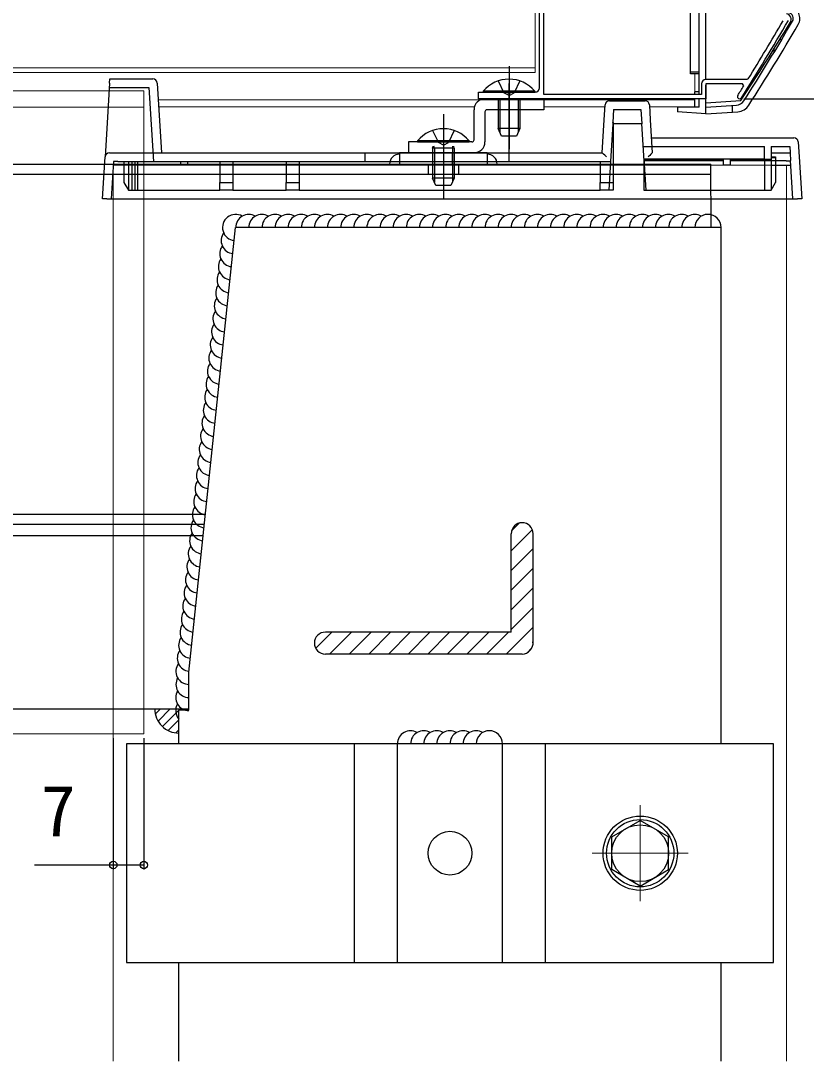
# Model space of a CAD drawing. Units: millimetres, scale not verified. Extents: x -700 to 700, y -1044 to 1038.
# Drawn here: x 353.4 to 533, y -768.2 to -530.3 of the extents above; entities that cross this region are included whole.
import ezdxf
from ezdxf.enums import TextEntityAlignment as Align

# ---------------------------------------------------------------- set-up
doc = ezdxf.new("R2010")
doc.units = ezdxf.units.MM
doc.header["$LTSCALE"] = 6
for name, color, linetype in [('0-3_YKK_11', 7, 'Continuous'), ('0-6_YKK_13', 4, 'Continuous'), ('0-8_YKK_D', 6, 'Continuous')]:
    doc.layers.add(name, color=color, linetype=linetype)
doc.layers.add('0-5_YKK_12', color=2, linetype='Continuous', lineweight=18)
doc.styles.add('ＭＳ ゴシック', font='')
doc.styles.get('ＭＳ ゴシック').set_extended_font_data('MS Gothic')

msp = doc.modelspace()

# ---------------------------------------------------------------- linework, layer by layer
at = {"layer": '0-3_YKK_11'}
for p, q in [((472, -545.662), (472, -514.162)), ((509, -544.762), (509, -547.162))]:
    msp.add_line(p, q, dxfattribs=at)
for points in [[(509, -547.162), (473, -547.162), (473, -514.162), (473.5, -514.162), (474.5, -515.162), (480.5, -515.162), (481.5, -514.162), (485, -514.162)], [(519.678, -543.621), (519.423, -543.762), (510, -543.762)], [(510, -548.162), (458, -548.162), (458, -546.662), (464.542, -546.662), (464.725, -546.782), (465.275, -546.782), (465.458, -546.662), (471, -546.662)], [(518.676, -545.222), (518.422, -544.762), (510, -544.762), (510, -548.162)]]:
    msp.add_lwpolyline(points, dxfattribs=at)
for centre, radius, start, end in [((96.152, -279.755), 499.998, 327.56428, 329.93798), ((96.146, -279.751), 499.006, 328.07617, 329.85732), ((510, -544.762), 1, 90.00001, 179.99999), ((471, -545.662), 1, 270.00001, 359.99999), ((96.118, -279.733), 499.039, 327.56428, 327.85929), ((517.725, -547.662), 0.5, 147.56423, 327.56425)]:
    msp.add_arc(centre, radius, start, end, dxfattribs=at)
at = {"layer": '0-5_YKK_12'}
for p, q in [((471, -500.658), (471, -542.158)), ((471, -541.062), (319.998, -541.062)), ((471, -542.158), (319.998, -542.158)), ((507.501, -547.162), (507.501, -542.458)), ((381.498, -693.308), (381.498, -546.308)), ((507.501, -548.359), (384.81, -548.359)), ((507.501, -549.959), (507.501, -548.162)), ((373.33, -550.081), (319.998, -550.081)), ((381.498, -550.081), (373.33, -550.081)), ((457.1, -549.959), (384.908, -549.959)), ((486.97, -549.959), (473, -549.959)), ((507.501, -549.959), (497.136, -549.959)), ((528.498, -563.308), (374.498, -563.308)), ((528.498, -563.308), (528.498, -571.008)), ((528.498, -571.008), (528.498, -768.155)), ((381.498, -693.308), (319.998, -693.308)), ((494.998, -709.608), (494.998, -731.608)), ((483.998, -720.608), (505.998, -720.608))]:
    msp.add_line(p, q, dxfattribs=at)
for points in [[(381.498, -546.308), (373.56, -546.308), (319.998, -546.308)], [(374.498, -563.308), (374.498, -571.008), (374.498, -768.155)]]:
    msp.add_lwpolyline(points, dxfattribs=at)
at = {"layer": '0-6_YKK_13'}
for p, q in [((508.501, -547.162), (508.501, -516.158)), ((510.001, -543.762), (510.001, -516.158)), ((529.179, -531.56), (528.802, -531.56)), ((527.346, -534.66), (526.905, -534.66)), ((465, -540.662), (465, -559.662)), ((506.501, -541.958), (508.501, -541.958)), ((373.668, -544.546), (372.634, -561.446)), ((373.668, -544.546), (373.726, -543.608)), ((373.726, -543.608), (383.575, -543.608)), ((384.573, -544.546), (385.55, -560.508)), ((462.5, -544.08), (463.855, -546.797)), ((467.5, -544.08), (466.145, -546.797)), ((373.603, -545.608), (382.635, -545.608)), ((382.635, -545.608), (383.668, -562.508)), ((459.1, -546.415), (459.1, -546.662)), ((470.9, -546.415), (459.1, -546.415)), ((459.1, -546.662), (470.9, -546.662)), ((465, -547.406), (463.855, -546.797)), ((464.997, -544.68), (464.997, -561.463)), ((465, -547.406), (466.145, -546.797)), ((470.9, -546.415), (470.9, -546.662)), ((508.501, -546.558), (507.501, -546.558)), ((507.501, -547.162), (507.501, -546.558)), ((510.001, -551.558), (510.001, -545.037)), ((472.997, -548.158), (459.497, -548.158)), ((462.5, -548.162), (462.5, -551.062)), ((462.933, -548.162), (462.933, -551.062)), ((467.067, -548.162), (467.067, -551.062)), ((467.5, -548.162), (467.5, -551.062)), ((472.997, -548.158), (472.997, -550.654)), ((487.991, -548.608), (496.109, -548.608)), ((507.501, -550.058), (507.501, -548.162)), ((508.501, -550.058), (508.501, -548.162)), ((510.001, -549.058), (518.001, -548.569)), ((449.984, -551.708), (449.997, -566.008)), ((456.997, -557.508), (456.997, -550.658)), ((459.497, -551.154), (459.497, -558.008)), ((472.997, -550.654), (459.997, -550.654)), ((462.5, -551.062), (462.5, -554.962)), ((462.933, -551.062), (462.933, -555.882)), ((467.067, -551.062), (467.067, -555.882)), ((467.5, -551.062), (467.5, -554.962)), ((486.785, -552.93), (486.992, -549.549)), ((488.931, -550.612), (488.751, -553.549)), ((488.931, -550.612), (495.169, -550.612)), ((495.169, -550.612), (495.367, -553.857)), ((497.107, -549.549), (497.314, -552.93)), ((503.501, -550.058), (503.501, -549.959)), ((510.001, -551.558), (503.501, -551.161)), ((510.001, -550.057), (516.994, -549.629)), ((510.001, -551.56), (517.339, -551.111)), ((516.001, -549.69), (516.001, -551.193)), ((449.993, -552.008), (449.993, -571.008)), ((486.322, -560.508), (486.785, -552.93)), ((488.732, -553.857), (488.203, -562.508)), ((488.746, -553.633), (488.732, -553.857)), ((495.367, -553.857), (488.732, -553.857)), ((488.746, -553.633), (488.751, -553.549)), ((488.85, -553.633), (488.746, -553.633)), ((488.751, -553.549), (488.85, -553.549)), ((488.85, -553.549), (488.85, -553.633)), ((488.85, -553.633), (488.85, -567.275)), ((497.314, -552.93), (497.776, -560.491)), ((447.493, -555.425), (448.848, -558.142)), ((452.493, -555.425), (451.138, -558.142)), ((467.5, -554.962), (462.5, -554.962)), ((463.3, -556.662), (462.5, -554.962)), ((467.5, -554.962), (466.7, -556.662)), ((456.497, -558.008), (441.997, -558.008)), ((444.093, -557.76), (444.093, -558.008)), ((455.893, -557.76), (444.093, -557.76)), ((444.093, -558.008), (455.893, -558.008)), ((449.993, -558.751), (448.848, -558.142)), ((449.993, -558.751), (451.138, -558.142)), ((455.893, -557.76), (455.893, -558.008)), ((466.7, -556.662), (463.3, -556.662)), ((497.568, -557.078), (530.157, -557.078)), ((531.155, -558.019), (531.364, -561.436)), ((373.633, -560.508), (486.323, -560.508)), ((432.05, -560.508), (432.05, -562.508)), ((447.485, -560.508), (447.485, -563.108)), ((447.493, -559.408), (447.637, -559.012)), ((452.493, -559.408), (447.493, -559.408)), ((447.493, -559.408), (447.493, -562.408)), ((447.926, -559.408), (447.843, -559.012)), ((447.926, -559.408), (447.926, -562.408)), ((447.985, -560.508), (447.985, -563.108)), ((451.985, -560.508), (451.985, -563.108)), ((452.06, -559.408), (452.143, -559.012)), ((452.06, -559.408), (452.06, -562.408)), ((452.493, -559.408), (452.349, -559.012)), ((452.485, -560.508), (452.485, -563.108)), ((452.493, -559.408), (452.493, -562.408)), ((459.985, -560.508), (459.985, -563.108)), ((465.05, -562.508), (465.05, -560.508)), ((495.687, -559.082), (523.45, -559.082)), ((523.45, -561.914), (523.45, -559.082)), ((524.95, -559.082), (524.95, -560.481)), ((524.95, -559.082), (529.217, -559.082)), ((524.95, -560.481), (529.302, -560.481)), ((524.95, -560.481), (524.95, -560.586)), ((529.309, -560.586), (524.95, -560.586)), ((529.217, -559.082), (529.302, -560.481)), ((529.302, -560.481), (529.309, -560.586)), ((529.309, -560.586), (529.413, -562.293)), ((319.998, -563.108), (511.185, -563.108)), ((372.05, -571.008), (372.634, -561.446)), ((374.573, -562.508), (374.053, -571.008)), ((375.571, -562.508), (374.573, -562.508)), ((375.571, -562.508), (389.95, -562.508)), ((379.45, -562.508), (379.45, -569.008)), ((380.011, -562.508), (380.011, -569.008)), ((389.95, -563.308), (389.95, -562.508)), ((389.95, -562.508), (391.45, -562.508)), ((391.45, -563.308), (389.95, -563.308)), ((391.45, -562.508), (391.45, -563.308)), ((391.45, -562.508), (488.203, -562.508)), ((398.85, -562.508), (398.85, -567.275)), ((401.85, -562.508), (401.85, -567.275)), ((414.05, -562.508), (414.05, -567.275)), ((417.05, -562.508), (417.05, -567.275)), ((446.485, -563.108), (446.485, -565.408)), ((447.493, -562.408), (447.493, -566.308)), ((447.926, -562.408), (447.926, -567.228)), ((452.06, -562.408), (452.06, -567.228)), ((452.493, -562.408), (452.493, -566.308)), ((453.485, -563.108), (453.485, -565.408)), ((485.85, -562.508), (485.85, -567.275)), ((488.203, -562.508), (487.806, -569.008)), ((495.86, -561.914), (523.45, -561.914)), ((495.86, -561.914), (496.295, -569.008)), ((495.866, -562.019), (496.295, -569.008)), ((514.05, -562.019), (495.866, -562.019)), ((495.866, -562.019), (495.866, -569.008)), ((511.198, -577.576), (511.185, -563.108)), ((514.05, -562.363), (514.05, -562.019)), ((515.55, -562.019), (515.55, -562.363)), ((524.95, -562.019), (515.55, -562.019)), ((515.55, -562.363), (515.55, -563.308)), ((528.419, -562.363), (515.55, -562.363)), ((523.45, -561.914), (523.45, -569.008)), ((524.95, -561.46), (525.95, -561.46)), ((524.95, -561.67), (524.95, -562.019)), ((525.95, -561.67), (524.95, -561.67)), ((524.95, -562.019), (524.95, -569.008)), ((524.95, -563.308), (529.475, -563.308)), ((525.95, -561.46), (525.95, -561.67)), ((525.95, -561.67), (525.95, -567.275)), ((529.946, -571.008), (529.413, -562.293)), ((319.998, -565.408), (511.185, -565.408)), ((414.05, -567.275), (417.05, -567.275)), ((417.05, -567.275), (417.05, -569.008)), ((452.493, -566.308), (447.493, -566.308)), ((448.293, -568.008), (447.493, -566.308)), ((451.693, -568.008), (448.293, -568.008)), ((452.493, -566.308), (451.693, -568.008)), ((485.85, -567.275), (488.85, -567.275)), ((488.85, -567.275), (488.85, -569.008)), ((524.95, -569.008), (525.95, -567.275)), ((401.85, -569.008), (414.05, -569.008)), ((417.05, -569.008), (485.85, -569.008)), ((496.295, -569.008), (524.95, -569.008)), ((373.048, -571.008), (372.05, -571.008)), ((373.048, -571.008), (530.952, -571.008)), ((513.498, -577.576), (402.485, -577.576)), ((513.498, -695.608), (513.498, -577.576)), ((319.998, -643.108), (395.597, -643.108)), ((319.998, -645.408), (395.355, -645.408)), ((465.498, -651.491), (470.326, -646.664)), ((465.588, -646.911), (467.333, -645.166)), ((319.998, -648.008), (395.082, -648.008)), ((465.498, -670.076), (465.498, -647.576)), ((470.498, -672.576), (470.498, -647.576)), ((465.498, -655.981), (470.498, -650.981)), ((465.498, -660.472), (470.498, -655.472)), ((465.498, -664.962), (470.498, -659.962)), ((465.498, -669.452), (470.498, -664.452)), ((420.79, -673.749), (424.463, -670.076)), ((465.498, -670.076), (422.998, -670.076)), ((423.953, -675.076), (428.953, -670.076)), ((428.443, -675.076), (433.443, -670.076)), ((432.933, -675.076), (437.933, -670.076)), ((437.423, -675.076), (442.423, -670.076)), ((441.913, -675.076), (446.913, -670.076)), ((446.404, -675.076), (451.404, -670.076)), ((450.894, -675.076), (455.894, -670.076)), ((455.384, -675.076), (460.384, -670.076)), ((459.874, -675.076), (464.874, -670.076)), ((464.364, -675.076), (470.498, -668.942)), ((467.998, -675.076), (422.998, -675.076)), ((469.12, -674.81), (470.232, -673.698)), ((319.998, -687.608), (391.798, -687.608)), ((384.116, -688.791), (385.3, -687.608)), ((384.738, -690.414), (387.545, -687.608)), ((385.732, -691.666), (389.79, -687.608)), ((391.798, -687.9), (389.498, -687.9)), ((389.498, -695.608), (389.498, -687.9)), ((391.743, -687.9), (391.798, -687.845)), ((387.056, -692.586), (389.498, -690.145)), ((388.777, -693.11), (389.498, -692.39)), ((429.683, -745.608), (429.683, -695.608)), ((439.498, -745.608), (439.498, -695.608)), ((463.498, -745.608), (463.498, -695.608)), ((473.313, -745.608), (473.313, -695.608)), ((389.498, -768.155), (389.498, -745.608)), ((513.498, -768.155), (513.498, -745.608))]:
    msp.add_line(p, q, dxfattribs=at)
for points in [[(508.501, -542.458), (506.501, -542.458), (506.501, -541.958), (506.501, -516.158)], [(529.187, -530.924), (529.187, -530.94), (529.174, -530.947)], [(508.501, -550.058), (503.501, -550.058), (503.501, -551.161)], [(514.05, -562.363), (495.887, -562.363), (495.367, -553.857)], [(441.997, -558.008), (441.997, -560.508), (456.997, -560.508)], [(459.985, -560.508), (439.985, -560.508), (439.985, -563.108), (459.985, -563.108)], [(524.95, -560.586), (524.95, -561.46), (524.95, -561.67)], [(376.95, -562.508), (376.95, -567.275), (377.95, -569.008)], [(377.95, -562.508), (377.95, -569.008), (378.75, -569.008)], [(378.75, -562.508), (378.75, -569.008), (398.85, -569.008)], [(495.86, -561.914), (495.86, -569.008), (496.295, -569.008)], [(515.55, -563.308), (514.05, -563.308), (514.05, -562.363)], [(531.364, -561.436), (531.95, -571.008), (530.952, -571.008)], [(417.05, -569.008), (414.05, -569.008), (414.05, -567.275)], [(488.85, -569.008), (485.85, -569.008), (485.85, -567.275)], [(391.798, -687.9), (391.798, -679.255), (402.485, -577.576)], [(494.998, -728.113), (488.498, -724.36), (488.498, -716.855), (494.998, -713.102)], [(494.998, -728.113), (501.498, -724.36), (501.498, -716.855), (494.998, -713.102)]]:
    msp.add_lwpolyline(points, dxfattribs=at)
for points in [[(398.85, -567.275), (401.85, -567.275), (401.85, -569.008), (398.85, -569.008)], [(525.498, -745.608), (525.498, -695.608), (377.498, -695.608), (377.498, -745.608)]]:
    msp.add_lwpolyline(points, close=True, dxfattribs=at)
for centre, radius in [((494.998, -720.608), 8.5), ((494.998, -720.608), 7.7), ((451.498, -720.608), 5), ((494.998, -720.608), 6.5)]:
    msp.add_circle(centre, radius, dxfattribs=at)
for centre, radius, start, end in [((528.713, -529.781), 2.8, 329.76541, 79), ((528.229, -529.996), 1.3, 328.85682, 79), ((528.713, -529.781), 1.3, 329.76541, 79), ((100.975, -271.82), 500.5, 326.43079, 328.85682), ((97.419, -278.413), 500.5, 327.32476, 329.76541), ((97.419, -278.413), 502, 327.2956, 329.76541), ((524.678, -537.16), 1, 328.80102, 23.13525), ((383.575, -544.608), 1, 3.5, 90), ((465, -551.362), 7.7, 39.98312, 140.01688), ((459.497, -550.658), 2.5, 90, 180), ((516.86, -547.433), 2.2, 273.5, 327.32476), ((459.997, -551.154), 0.5, 90, 180), ((517.143, -547.917), 3.2, 273.5, 327.2956), ((449.993, -562.708), 7.7, 39.98312, 140.01688), ((456.497, -557.508), 0.5, 270, 0), ((456.997, -558.008), 2.5, 270, 0), ((373.633, -561.508), 1, 90, 176.5), ((439.985, -563.108), 2.3, 90, 180), ((459.985, -563.108), 2.3, 0, 90), ((402.485, -577.576), 3, 59.85541, 264), ((405.498, -577.576), 3, 60, 180), ((408.498, -577.576), 3, 60, 180), ((411.498, -577.576), 3, 60, 180), ((414.498, -577.576), 3, 60, 180), ((417.498, -577.576), 3, 60, 180), ((420.498, -577.576), 3, 60, 180), ((423.498, -577.576), 3, 60, 180), ((426.498, -577.576), 3, 60, 180), ((429.498, -577.576), 3, 60, 180), ((432.498, -577.576), 3, 60, 180), ((435.498, -577.576), 3, 60, 180), ((438.498, -577.576), 3, 60, 180), ((441.498, -577.576), 3, 60, 180), ((444.498, -577.576), 3, 60, 180), ((447.498, -577.576), 3, 60, 180), ((450.498, -577.576), 3, 60, 180), ((453.498, -577.576), 3, 60, 180), ((456.498, -577.576), 3, 60, 180), ((459.498, -577.576), 3, 60, 180), ((462.498, -577.576), 3, 60, 180), ((465.498, -577.576), 3, 60, 180), ((468.498, -577.576), 3, 60, 180), ((471.498, -577.576), 3, 60, 180), ((474.498, -577.576), 3, 60, 180), ((477.498, -577.576), 3, 60, 180), ((480.498, -577.576), 3, 60, 180), ((483.498, -577.576), 3, 60, 180), ((486.498, -577.576), 3, 60, 180), ((489.498, -577.576), 3, 60, 180), ((492.498, -577.576), 3, 60, 180), ((495.498, -577.576), 3, 60, 180), ((498.498, -577.576), 3, 60, 180), ((501.498, -577.576), 3, 60, 180), ((504.498, -577.576), 3, 60, 180), ((507.498, -577.576), 3, 60, 180), ((510.498, -577.576), 3, 0, 180), ((402.171, -580.559), 3, 144, 264), ((401.858, -583.543), 3, 144, 264), ((401.544, -586.527), 3, 144, 264), ((401.23, -589.51), 3, 144, 264), ((400.917, -592.494), 3, 144, 264), ((400.603, -595.477), 3, 144, 264), ((400.29, -598.461), 3, 144, 264), ((399.976, -601.444), 3, 144, 264), ((399.663, -604.428), 3, 144, 264), ((399.349, -607.412), 3, 144, 264), ((399.035, -610.395), 3, 144, 264), ((398.722, -613.379), 3, 144, 264), ((398.408, -616.362), 3, 144, 264), ((398.095, -619.346), 3, 144, 264), ((397.781, -622.329), 3, 144, 264), ((397.467, -625.313), 3, 144, 264), ((397.154, -628.296), 3, 144, 264), ((396.84, -631.28), 3, 144, 264), ((396.527, -634.264), 3, 144, 264), ((396.213, -637.247), 3, 144, 264), ((395.9, -640.231), 3, 144, 264), ((395.586, -643.214), 3, 144, 264), ((395.272, -646.198), 3, 144, 264), ((467.998, -647.576), 2.5, 0, 180), ((394.959, -649.181), 3, 144, 264), ((394.645, -652.165), 3, 144, 264), ((394.332, -655.149), 3, 144, 264), ((394.018, -658.132), 3, 144, 264), ((393.704, -661.116), 3, 144, 264), ((393.391, -664.099), 3, 144, 264), ((393.077, -667.083), 3, 144, 264), ((392.764, -670.066), 3, 144, 264), ((422.998, -672.576), 2.5, 90, 270), ((392.45, -673.05), 3, 144, 264), ((467.998, -672.576), 2.5, 270, 7.19736), ((392.137, -676.034), 3, 144, 264), ((391.823, -679.017), 3, 144, 269.52266), ((391.823, -682.017), 3, 150, 270), ((391.798, -685.017), 3, 149.52266, 270), ((391.773, -688.017), 3, 149.52266, 220.68231), ((389.498, -687.658), 5.5, 179.4766, 270), ((442.498, -695.608), 3, 60, 180), ((445.498, -695.608), 3, 60, 180), ((448.498, -695.608), 3, 60, 180), ((451.498, -695.608), 3, 60, 180), ((454.498, -695.608), 3, 60, 180), ((457.498, -695.608), 3, 60, 180), ((460.498, -695.608), 3, 0, 180)]:
    msp.add_arc(centre, radius, start, end, dxfattribs=at)
for centre, major_axis, ratio, start_param, end_param in [((487.99, -549.61), (-0.061, -1.001), 0.997555, 3.2025302, 4.712389), ((496.109, -549.61), (-0.061, 1.001), 0.997555, 4.712389, 6.2222478), ((530.157, -558.08), (-0.061, 1.001), 0.997555, 4.712389, 6.2222478), ((487.263, -561.508), (-0.94, 1), 0.030496, 4.7447957, 6.2545055), ((496.836, -561.497), (0.94, 1), 0.030496, 0.098493, 1.5383896), ((496.775, -560.49), (1.002, -0.001), 0.070223, 6.1603475, 6.2875202), ((528.411, -562.293), (1.002, -0.001), 0.070223, 4.7204508, 6.2875202)]:
    msp.add_ellipse(centre, major_axis=major_axis, ratio=ratio, start_param=start_param, end_param=end_param, dxfattribs=at)
at = {"layer": '0-8_YKK_D'}
for p, q in [((518.725, -548.162), (560, -548.162)), ((374.498, -694.308), (374.498, -724.308)), ((381.498, -694.308), (381.498, -724.308))]:
    msp.add_line(p, q, dxfattribs=at)
msp.add_lwpolyline([(381.498, -723.308), (374.498, -723.308), (356.462, -723.308)], dxfattribs=at)
for centre in [(374.498, -723.308), (381.498, -723.308)]:
    msp.add_circle(centre, 0.85, dxfattribs=at)

# ---------------------------------------------------------------- texts
at = {"layer": '0-8_YKK_D', "style": 'ＭＳ ゴシック'}
msp.add_text('7', height=11.73, dxfattribs=at).set_placement((357.916, -720.308), align=Align.BOTTOM_LEFT)

doc.saveas('drawing.dxf')
